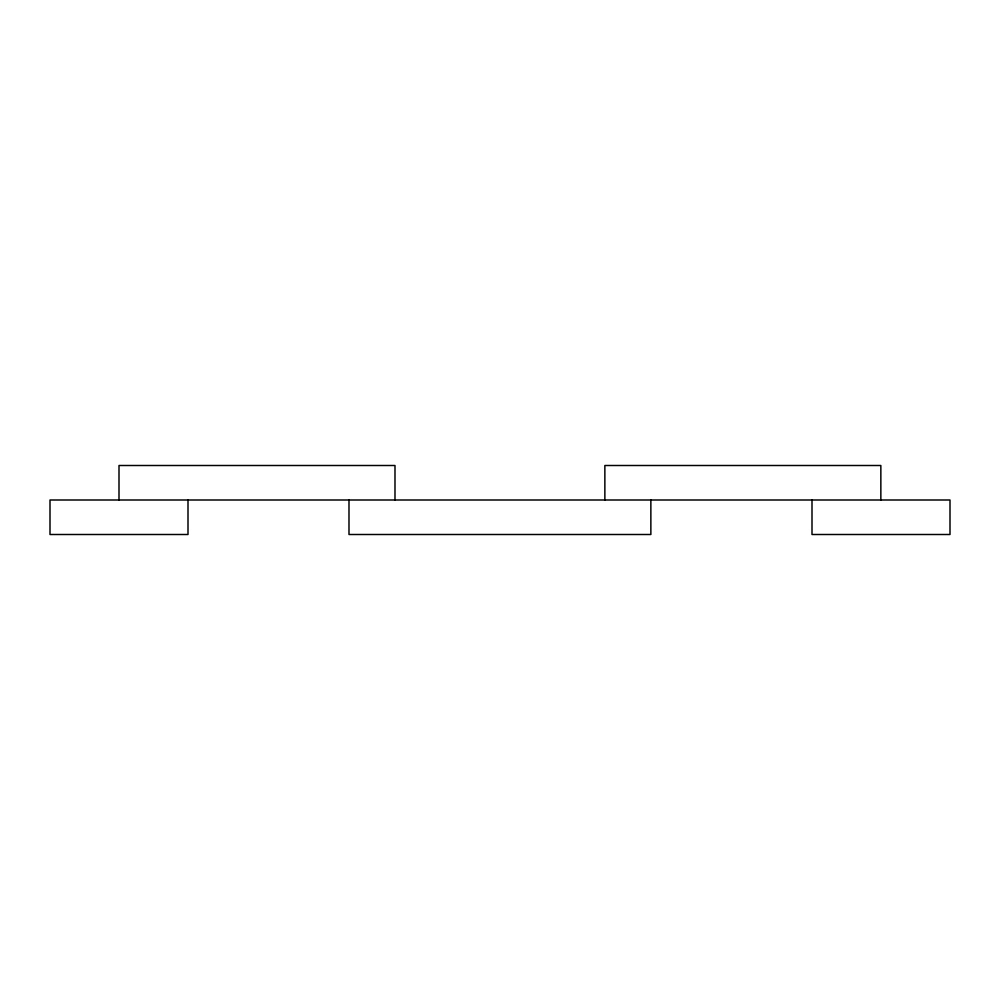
<?xml version="1.0" encoding="UTF-8"?>
<svg xmlns="http://www.w3.org/2000/svg" width="1000" height="1000" viewBox="0 0 1000 1000"><rect width="100%" height="100%" fill="white"/><g stroke="black" fill="none" stroke-linecap="round" stroke-linejoin="round"><path stroke-width="1.5" d="M880.85 500L880.85 465.5L604.862 465.5L604.862 500M812 500L812 534.5L950 534.5L950 500L50 500L50 534.5L188 534.5L188 500M650.863 500L650.863 534.5L348.988 534.5L348.988 500M394.988 500L394.988 465.5L119 465.5L119 500"/></g></svg>
